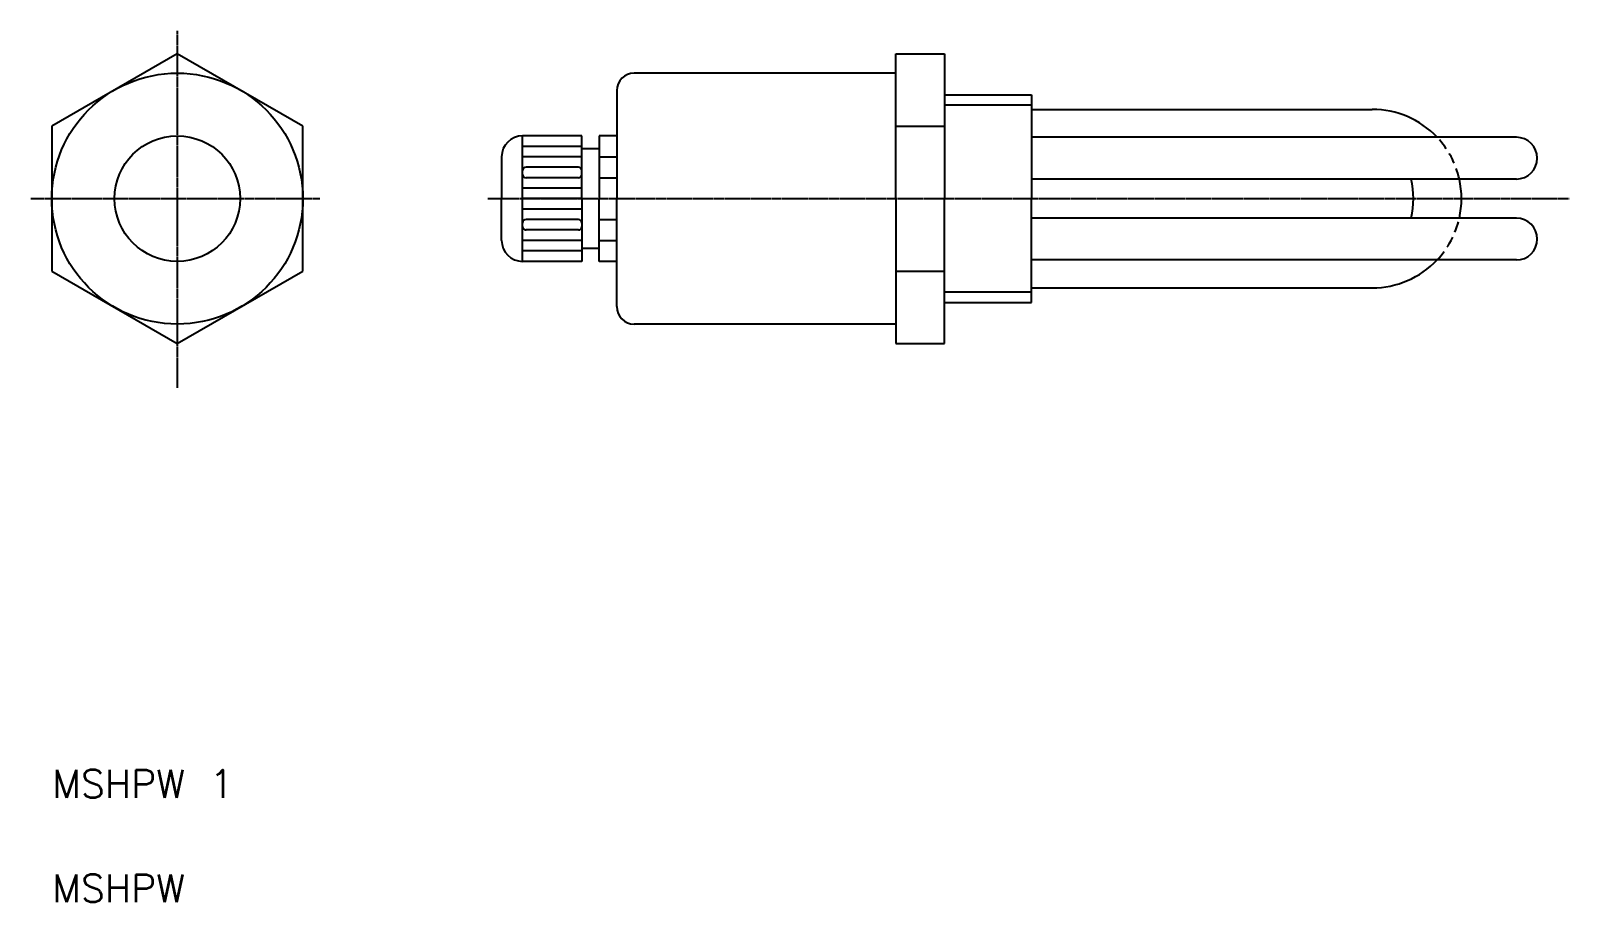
# Model space of a CAD drawing. Extents: x 405 to 846, y -38 to 212.
import ezdxf

# ---------------------------------------------------------------- set-up
doc = ezdxf.new("R2010")
doc.units = 0
doc.header["$LTSCALE"] = 0.25
doc.linetypes.add('CENTER', pattern=[2, 1.25, -0.25, 0.25, -0.25])
doc.linetypes.add('DASHED', pattern=[19.05, 12.7, -6.35])
doc.layers.get('0').update_dxf_attribs({"linetype": 'CONTINUOUS'})
doc.layers.add('CENTER', color=1, linetype='CENTER')
doc.styles.get("Standard").update_dxf_attribs({"font": 'txt.shx'})

msp = doc.modelspace()

# ---------------------------------------------------------------- linework, layer by layer
for p, q in [((446.77, 205.06), (410.77, 184.27)), ((482.77, 184.27), (446.77, 205.06)), ((652.78, 163.49), (652.78, 205.06)), ((652.78, 205.06), (666.78, 205.06)), ((666.78, 205.06), (666.78, 163.49)), ((652.78, 199.49), (577.78, 199.49)), ((572.78, 194.49), (572.78, 163.49)), ((666.78, 193.3), (691.78, 193.3)), ((691.78, 193.3), (691.78, 163.49)), ((691.78, 189.1), (789.44, 189.1)), ((410.77, 184.27), (410.77, 142.7)), ((482.77, 142.7), (482.77, 184.27)), ((545.78, 145.49), (545.78, 181.49)), ((562.78, 181.49), (545.78, 181.49)), ((562.78, 163.49), (562.78, 181.49)), ((567.78, 181.49), (567.78, 163.49)), ((572.78, 181.49), (567.78, 181.49)), ((652.78, 184.27), (666.78, 184.27)), ((805.92, 181.1), (691.78, 181.1)), ((808.04, 181.1), (805.92, 181.1)), ((830.78, 181.1), (808.04, 181.1)), ((567.78, 177.77), (562.78, 177.77)), ((539.78, 175.49), (539.78, 163.49)), ((561.78, 172.49), (546.78, 172.49)), ((567.78, 175.49), (572.78, 175.49)), ((561.78, 169.49), (546.78, 169.49)), ((567.78, 169.49), (572.78, 169.49)), ((814.43, 169.1), (691.78, 169.1)), ((830.78, 169.1), (814.43, 169.1)), ((539.78, 151.49), (539.78, 163.49)), ((562.78, 163.49), (562.78, 145.49)), ((567.78, 145.49), (567.78, 163.49)), ((572.78, 132.49), (572.78, 163.49)), ((652.78, 163.49), (652.78, 121.92)), ((666.78, 121.92), (666.78, 163.49)), ((691.78, 133.68), (691.78, 163.49)), ((561.78, 157.49), (546.78, 157.49)), ((561.78, 154.49), (546.78, 154.49)), ((567.78, 157.49), (572.78, 157.49)), ((814.43, 157.88), (691.78, 157.88)), ((830.78, 157.88), (814.43, 157.88)), ((567.78, 151.49), (572.78, 151.49)), ((567.78, 149.21), (562.78, 149.21)), ((805.92, 145.88), (691.78, 145.88)), ((808.04, 145.88), (805.92, 145.88)), ((830.78, 145.88), (808.04, 145.88)), ((410.77, 142.7), (446.77, 121.92)), ((446.77, 121.92), (482.77, 142.7)), ((562.78, 145.49), (545.78, 145.49)), ((572.78, 145.49), (567.78, 145.49)), ((652.78, 142.7), (666.78, 142.7)), ((691.78, 137.88), (789.44, 137.88)), ((666.78, 133.68), (691.78, 133.68)), ((652.78, 127.49), (577.78, 127.49)), ((652.78, 121.92), (666.78, 121.92))]:
    msp.add_line(p, q)
at = {"color": 3}
for p, q in [((691.78, 190.3), (666.78, 190.3)), ((691.78, 136.68), (666.78, 136.68))]:
    msp.add_line(p, q, dxfattribs=at)
at = {"color": 3, "linetype": 'CONTINUOUS'}
for p, q in [((562.78, 178.49), (545.78, 178.49)), ((562.78, 175.49), (545.78, 175.49)), ((562.78, 166.49), (545.78, 166.49)), ((562.78, 163.49), (545.78, 163.49)), ((562.78, 160.49), (545.78, 160.49)), ((562.78, 151.49), (545.78, 151.49)), ((562.78, 148.49), (545.78, 148.49))]:
    msp.add_line(p, q, dxfattribs=at)
for radius in [36, 18]:
    msp.add_circle((446.77, 163.49), radius)
for centre, radius, start, end in [((577.78, 194.49), 5, 90, 180), ((789.44, 163.49), 25.61, 43.4454, 90), ((545.78, 175.49), 6, 90, 180), ((830.78, 175.1), 6, 270, 90), ((546.78, 171.49), 1, 90, 180), ((561.78, 171.49), 1, 0, 90), ((546.78, 170.49), 1, 180, 270), ((561.78, 170.49), 1, 270, 0), ((775.65, 163.49), 25.61, 347.3405, 12.6595), ((789.44, 163.49), 25.61, 347.3405, 12.6595), ((546.78, 156.49), 1, 90, 180), ((546.78, 155.49), 1, 180, 270), ((561.78, 156.49), 1, 0, 90), ((561.78, 155.49), 1, 270, 0), ((830.78, 151.88), 6, 270, 90), ((545.78, 151.49), 6, 180, 270), ((789.44, 163.49), 25.61, 270, 316.5546), ((577.78, 132.49), 5, 180, 270)]:
    msp.add_arc(centre, radius, start, end)
at = {"color": 3, "linetype": 'DASHED'}
for start, end in [(12.6595, 43.4454), (316.5546, 347.3405)]:
    msp.add_arc((789.44, 163.49), 25.61, start, end, dxfattribs=at)
at = {"layer": 'CENTER', "color": 1, "linetype": 'CENTER'}
for p, q in [((446.77, 211.66), (446.77, 109.16)), ((404.74, 163.49), (487.67, 163.49)), ((535.86, 163.49), (845.94, 163.49))]:
    msp.add_line(p, q, dxfattribs=at)

# ---------------------------------------------------------------- texts
for s, p in [('MSHPW 1', (410.87, -8.4)), ('MSHPW', (410.87, -38.4))]:
    msp.add_text(s, height=8).set_placement(p)

doc.saveas('drawing.dxf')
